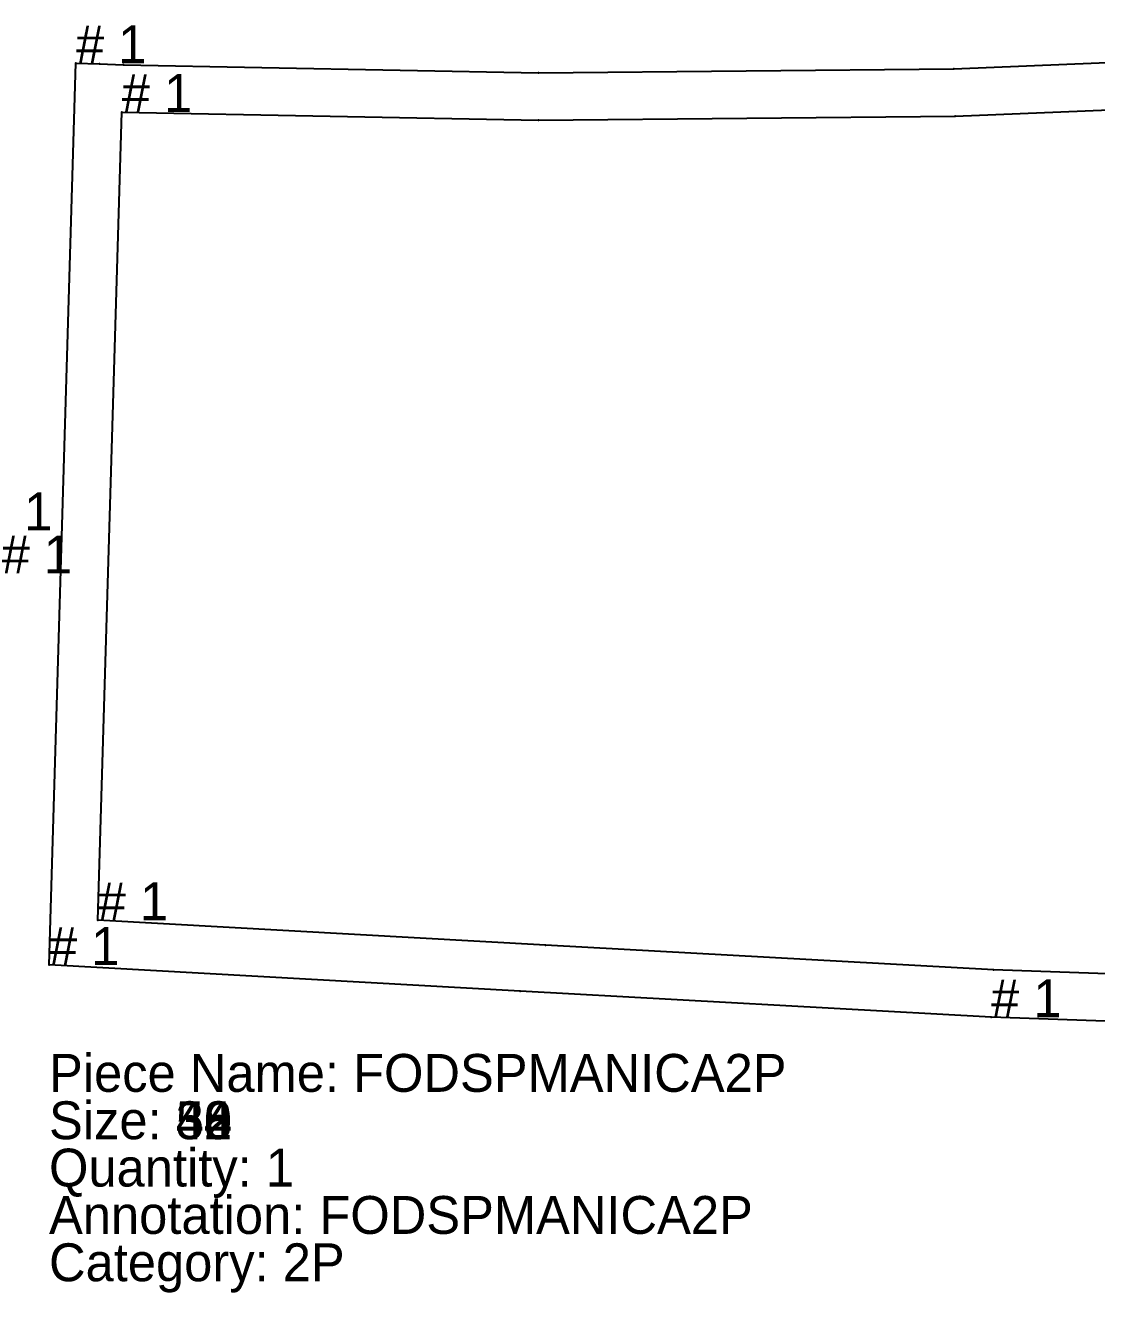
# Model space of a CAD drawing. Extents: x -10 to 11547, y -349 to 304.
# Drawn here: x 9690 to 9916.2, y -171 to 96.6 of the extents above; entities that cross this region are included whole.
import ezdxf

# ---------------------------------------------------------------- set-up
doc = ezdxf.new("R2010")
doc.units = 0

# ---------------------------------------------------------------- blocks, each defined once
blk = doc.blocks.new('FODFIANCODT2P-S_42')
at = {"layer": '1'}
for p in [(288.949, -10.051), (293.096, -19.151)]:
    blk.add_text('# 1', height=8, dxfattribs=at).set_placement(p)
at = {"layer": '2'}
for p in [(288.949, -10.051), (293.096, -19.151)]:
    blk.add_text('# 1', height=8, dxfattribs=at).set_placement(p)
blk = doc.blocks.new('FODSPMANICA2P-S_38')
at = {"layer": '1'}
blk.add_lwpolyline([(-10.2504, -115.2969), (-158.8113, -110.0869), (-158.8113, -110.0869), (-258.299, -104.5689), (-357.7868, -99.0509), (-352.0966, 91.406), (-347.093, 91.2505), (-342.0895, 91.095), (-254.3954, 89.3472), (-166.6873, 90.1957), (-89.94, 93.37)], dxfattribs=at)
at = {"layer": '14'}
blk.add_lwpolyline([(-10, -105.3), (-158.3, -100.1), (-252.9, -94.85), (-347.5, -89.6), (-342.4, 81.1), (-254.4066, 79.3462), (-166.4, 80.2), (-89.174, 83.3982)], dxfattribs=at)
at = {"layer": '2'}
for p in [(-352.0966, 91.406), (-347.093, 91.2505), (-342.0895, 91.095), (-166.6873, 90.1957), (-342.4, 81.1), (-166.4, 80.2), (-347.5, -89.6), (-252.9, -94.85), (-357.7868, -99.0509), (-158.3, -100.1), (-258.299, -104.5689), (-158.8113, -110.0869)]:
    blk.add_point(p, dxfattribs=at)
at = {"layer": '3'}
for p in [(-254.3954, 89.3472), (-254.4066, 79.3462), (-158.8113, -110.0869)]:
    blk.add_point(p, dxfattribs=at)
at = {"layer": '4'}
blk.add_point((-158.8113, -110.0869, 10), dxfattribs=at)
at = {"layer": '1'}
for s, p in [('Piece Name: FODSPMANICA2P', (-357.7868, -125.8457)), ('Size: 38', (-357.7868, -135.8457))]:
    blk.add_text(s, height=8, dxfattribs=at).set_placement(p)
blk = doc.blocks.new('FODSPMANICA2P-S_40')
at = {"layer": '1'}
blk.add_lwpolyline([(-10.2504, -115.2969), (-158.8113, -110.0869), (-158.8113, -110.0869), (-258.299, -104.5689), (-357.7868, -99.0509), (-352.0966, 91.406), (-347.093, 91.2505), (-342.0895, 91.095), (-254.3954, 89.3472), (-166.6873, 90.1957), (-89.94, 93.37)], dxfattribs=at)
at = {"layer": '14'}
blk.add_lwpolyline([(-10, -105.3), (-158.3, -100.1), (-252.9, -94.85), (-347.5, -89.6), (-342.4, 81.1), (-254.4066, 79.3462), (-166.4, 80.2), (-89.174, 83.3982)], dxfattribs=at)
at = {"layer": '2'}
for p in [(-352.0966, 91.406), (-347.093, 91.2505), (-342.0895, 91.095), (-166.6873, 90.1957), (-342.4, 81.1), (-166.4, 80.2), (-347.5, -89.6), (-252.9, -94.85), (-357.7868, -99.0509), (-158.3, -100.1), (-258.299, -104.5689), (-158.8113, -110.0869)]:
    blk.add_point(p, dxfattribs=at)
at = {"layer": '3'}
for p in [(-254.3954, 89.3472), (-254.4066, 79.3462), (-158.8113, -110.0869)]:
    blk.add_point(p, dxfattribs=at)
at = {"layer": '4'}
blk.add_point((-158.8113, -110.0869, 10), dxfattribs=at)
at = {"layer": '1'}
for s, p in [('Piece Name: FODSPMANICA2P', (-357.7868, -125.8457)), ('Size: 40', (-357.7868, -135.8457))]:
    blk.add_text(s, height=8, dxfattribs=at).set_placement(p)
blk = doc.blocks.new('FODSPMANICA2P-S_42')
at = {"layer": '1'}
blk.add_lwpolyline([(-10.25, -115.297), (-158.811, -110.087), (-158.8111, -110.087), (-258.299, -104.569), (-357.787, -99.051), (-352.097, 91.406), (-347.093, 91.251), (-342.089, 91.095), (-254.395, 89.347), (-166.687, 90.196), (-89.94, 93.37)], dxfattribs=at)
at = {"layer": '14'}
blk.add_lwpolyline([(-10, -105.3), (-158.3, -100.1), (-252.9, -94.85), (-347.5, -89.6), (-342.4, 81.1), (-254.407, 79.346), (-166.4, 80.2), (-89.174, 83.398)], dxfattribs=at)
at = {"layer": '2'}
for p in [(-352.097, 91.406), (-347.093, 91.251), (-342.089, 91.095), (-166.687, 90.196), (-342.4, 81.1), (-166.4, 80.2), (-347.5, -89.6), (-252.9, -94.85), (-357.787, -99.051), (-158.3, -100.1), (-258.299, -104.569), (-158.811, -110.087)]:
    blk.add_point(p, dxfattribs=at)
at = {"layer": '3'}
for p in [(-254.395, 89.347), (-254.407, 79.346), (-158.8111, -110.087)]:
    blk.add_point(p, dxfattribs=at)
at = {"layer": '4'}
blk.add_point((-158.8111, -110.087, 10), dxfattribs=at)
at = {"layer": '1'}
for s, p in [('# 1', (-352.097, 91.406)), ('# 1', (-357.787, -99.051)), ('# 1', (-158.8111, -110.087)), ('Piece Name: FODSPMANICA2P', (-357.7868, -125.8457)), ('Size: 42', (-357.7868, -135.8457)), ('Quantity: 1', (-357.7868, -145.8457)), ('Annotation: FODSPMANICA2P', (-357.7868, -155.8457)), ('Category: 2P', (-357.7868, -165.8457))]:
    blk.add_text(s, height=8, dxfattribs=at).set_placement(p)
at = {"layer": '14'}
for p in [(-342.4, 81.1), (-347.5, -89.6)]:
    blk.add_text('# 1', height=8, dxfattribs=at).set_placement(p)
at = {"layer": '2'}
for p in [(-352.097, 91.406), (-342.4, 81.1), (-347.5, -89.6), (-357.787, -99.051)]:
    blk.add_text('# 1', height=8, dxfattribs=at).set_placement(p)
at = {"layer": '3'}
blk.add_text('# 1', height=8, dxfattribs=at).set_placement((-158.8111, -110.087))
at = {"layer": '4'}
blk.add_text('# 1', height=8, dxfattribs=at).set_placement((-158.8111, -110.087))
blk = doc.blocks.new('FODSPMANICA2P-S_44')
at = {"layer": '1'}
blk.add_lwpolyline([(-10.2504, -115.2969), (-158.8113, -110.0869), (-158.8113, -110.0869), (-258.299, -104.5689), (-357.7868, -99.0509), (-352.0966, 91.406), (-347.093, 91.2505), (-342.0895, 91.095), (-254.3954, 89.3472), (-166.6873, 90.1957), (-89.94, 93.37)], dxfattribs=at)
at = {"layer": '14'}
blk.add_lwpolyline([(-10, -105.3), (-158.3, -100.1), (-252.9, -94.85), (-347.5, -89.6), (-342.4, 81.1), (-254.4066, 79.3462), (-166.4, 80.2), (-89.174, 83.3982)], dxfattribs=at)
at = {"layer": '2'}
for p in [(-352.0966, 91.406), (-347.093, 91.2505), (-342.0895, 91.095), (-166.6873, 90.1957), (-342.4, 81.1), (-166.4, 80.2), (-347.5, -89.6), (-252.9, -94.85), (-357.7868, -99.0509), (-158.3, -100.1), (-258.299, -104.5689), (-158.8113, -110.0869)]:
    blk.add_point(p, dxfattribs=at)
at = {"layer": '3'}
for p in [(-254.3954, 89.3472), (-254.4066, 79.3462), (-158.8113, -110.0869)]:
    blk.add_point(p, dxfattribs=at)
at = {"layer": '4'}
blk.add_point((-158.8113, -110.0869, 10), dxfattribs=at)
at = {"layer": '1'}
for s, p in [('Piece Name: FODSPMANICA2P', (-357.7868, -125.8457)), ('Size: 44', (-357.7868, -135.8457))]:
    blk.add_text(s, height=8, dxfattribs=at).set_placement(p)
blk = doc.blocks.new('FODSPMANICA2P-S_46')
at = {"layer": '1'}
blk.add_lwpolyline([(-10.2504, -115.2969), (-158.8113, -110.0869), (-158.8113, -110.0869), (-258.299, -104.5689), (-357.7868, -99.0509), (-352.0966, 91.406), (-347.093, 91.2505), (-342.0895, 91.095), (-254.3954, 89.3472), (-166.6873, 90.1957), (-89.94, 93.37)], dxfattribs=at)
at = {"layer": '14'}
blk.add_lwpolyline([(-10, -105.3), (-158.3, -100.1), (-252.9, -94.85), (-347.5, -89.6), (-342.4, 81.1), (-254.4066, 79.3462), (-166.4, 80.2), (-89.174, 83.3982)], dxfattribs=at)
at = {"layer": '2'}
for p in [(-352.0966, 91.406), (-347.093, 91.2505), (-342.0895, 91.095), (-166.6873, 90.1957), (-342.4, 81.1), (-166.4, 80.2), (-347.5, -89.6), (-252.9, -94.85), (-357.7868, -99.0509), (-158.3, -100.1), (-258.299, -104.5689), (-158.8113, -110.0869)]:
    blk.add_point(p, dxfattribs=at)
at = {"layer": '3'}
for p in [(-254.3954, 89.3472), (-254.4066, 79.3462), (-158.8113, -110.0869)]:
    blk.add_point(p, dxfattribs=at)
at = {"layer": '4'}
blk.add_point((-158.8113, -110.0869, 10), dxfattribs=at)
at = {"layer": '1'}
for s, p in [('Piece Name: FODSPMANICA2P', (-357.7868, -125.8457)), ('Size: 46', (-357.7868, -135.8457))]:
    blk.add_text(s, height=8, dxfattribs=at).set_placement(p)
blk = doc.blocks.new('FODSPMANICA2P-S_48')
at = {"layer": '1'}
blk.add_lwpolyline([(-10.2504, -115.2969), (-158.8113, -110.0869), (-158.8113, -110.0869), (-258.299, -104.5689), (-357.7868, -99.0509), (-352.0966, 91.406), (-347.093, 91.2505), (-342.0895, 91.095), (-254.3954, 89.3472), (-166.6873, 90.1957), (-89.94, 93.37)], dxfattribs=at)
at = {"layer": '14'}
blk.add_lwpolyline([(-10, -105.3), (-158.3, -100.1), (-252.9, -94.85), (-347.5, -89.6), (-342.4, 81.1), (-254.4066, 79.3462), (-166.4, 80.2), (-89.174, 83.3982)], dxfattribs=at)
at = {"layer": '2'}
for p in [(-352.0966, 91.406), (-347.093, 91.2505), (-342.0895, 91.095), (-166.6873, 90.1957), (-342.4, 81.1), (-166.4, 80.2), (-347.5, -89.6), (-252.9, -94.85), (-357.7868, -99.0509), (-158.3, -100.1), (-258.299, -104.5689), (-158.8113, -110.0869)]:
    blk.add_point(p, dxfattribs=at)
at = {"layer": '3'}
for p in [(-254.3954, 89.3472), (-254.4066, 79.3462), (-158.8113, -110.0869)]:
    blk.add_point(p, dxfattribs=at)
at = {"layer": '4'}
blk.add_point((-158.8113, -110.0869, 10), dxfattribs=at)
at = {"layer": '1'}
for s, p in [('Piece Name: FODSPMANICA2P', (-357.7868, -125.8457)), ('Size: 48', (-357.7868, -135.8457))]:
    blk.add_text(s, height=8, dxfattribs=at).set_placement(p)
blk = doc.blocks.new('FODSPMANICA2P-S_50')
at = {"layer": '1'}
blk.add_lwpolyline([(-10.2504, -115.2969), (-158.8113, -110.0869), (-158.8113, -110.0869), (-258.299, -104.5689), (-357.7868, -99.0509), (-352.0966, 91.406), (-347.093, 91.2505), (-342.0895, 91.095), (-254.3954, 89.3472), (-166.6873, 90.1957), (-89.94, 93.37)], dxfattribs=at)
at = {"layer": '14'}
blk.add_lwpolyline([(-10, -105.3), (-158.3, -100.1), (-252.9, -94.85), (-347.5, -89.6), (-342.4, 81.1), (-254.4066, 79.3462), (-166.4, 80.2), (-89.174, 83.3982)], dxfattribs=at)
at = {"layer": '2'}
for p in [(-352.0966, 91.406), (-347.093, 91.2505), (-342.0895, 91.095), (-166.6873, 90.1957), (-342.4, 81.1), (-166.4, 80.2), (-347.5, -89.6), (-252.9, -94.85), (-357.7868, -99.0509), (-158.3, -100.1), (-258.299, -104.5689), (-158.8113, -110.0869)]:
    blk.add_point(p, dxfattribs=at)
at = {"layer": '3'}
for p in [(-254.3954, 89.3472), (-254.4066, 79.3462), (-158.8113, -110.0869)]:
    blk.add_point(p, dxfattribs=at)
at = {"layer": '4'}
blk.add_point((-158.8113, -110.0869, 10), dxfattribs=at)
at = {"layer": '1'}
for s, p in [('Piece Name: FODSPMANICA2P', (-357.7868, -125.8457)), ('Size: 50', (-357.7868, -135.8457))]:
    blk.add_text(s, height=8, dxfattribs=at).set_placement(p)
blk = doc.blocks.new('FODSPMANICA2P-S_52')
at = {"layer": '1'}
blk.add_lwpolyline([(-10.2504, -115.2969), (-158.8113, -110.0869), (-158.8113, -110.0869), (-258.299, -104.5689), (-357.7868, -99.0509), (-352.0966, 91.406), (-347.093, 91.2505), (-342.0895, 91.095), (-254.3954, 89.3472), (-166.6873, 90.1957), (-89.94, 93.37)], dxfattribs=at)
at = {"layer": '14'}
blk.add_lwpolyline([(-10, -105.3), (-158.3, -100.1), (-252.9, -94.85), (-347.5, -89.6), (-342.4, 81.1), (-254.4066, 79.3462), (-166.4, 80.2), (-89.174, 83.3982)], dxfattribs=at)
at = {"layer": '2'}
for p in [(-352.0966, 91.406), (-347.093, 91.2505), (-342.0895, 91.095), (-166.6873, 90.1957), (-342.4, 81.1), (-166.4, 80.2), (-347.5, -89.6), (-252.9, -94.85), (-357.7868, -99.0509), (-158.3, -100.1), (-258.299, -104.5689), (-158.8113, -110.0869)]:
    blk.add_point(p, dxfattribs=at)
at = {"layer": '3'}
for p in [(-254.3954, 89.3472), (-254.4066, 79.3462), (-158.8113, -110.0869)]:
    blk.add_point(p, dxfattribs=at)
at = {"layer": '4'}
blk.add_point((-158.8113, -110.0869, 10), dxfattribs=at)
at = {"layer": '1'}
for s, p in [('Piece Name: FODSPMANICA2P', (-357.7868, -125.8457)), ('Size: 52', (-357.7868, -135.8457))]:
    blk.add_text(s, height=8, dxfattribs=at).set_placement(p)
blk = doc.blocks.new('FODSPMANICA2P-S_54')
at = {"layer": '1'}
blk.add_lwpolyline([(-10.2504, -115.2969), (-158.8113, -110.0869), (-158.8113, -110.0869), (-258.299, -104.5689), (-357.7868, -99.0509), (-352.0966, 91.406), (-347.093, 91.2505), (-342.0895, 91.095), (-254.3954, 89.3472), (-166.6873, 90.1957), (-89.94, 93.37)], dxfattribs=at)
at = {"layer": '14'}
blk.add_lwpolyline([(-10, -105.3), (-158.3, -100.1), (-252.9, -94.85), (-347.5, -89.6), (-342.4, 81.1), (-254.4066, 79.3462), (-166.4, 80.2), (-89.174, 83.3982)], dxfattribs=at)
at = {"layer": '2'}
for p in [(-352.0966, 91.406), (-347.093, 91.2505), (-342.0895, 91.095), (-166.6873, 90.1957), (-342.4, 81.1), (-166.4, 80.2), (-347.5, -89.6), (-252.9, -94.85), (-357.7868, -99.0509), (-158.3, -100.1), (-258.299, -104.5689), (-158.8113, -110.0869)]:
    blk.add_point(p, dxfattribs=at)
at = {"layer": '3'}
for p in [(-254.3954, 89.3472), (-254.4066, 79.3462), (-158.8113, -110.0869)]:
    blk.add_point(p, dxfattribs=at)
at = {"layer": '4'}
blk.add_point((-158.8113, -110.0869, 10), dxfattribs=at)
at = {"layer": '1'}
for s, p in [('Piece Name: FODSPMANICA2P', (-357.7868, -125.8457)), ('Size: 54', (-357.7868, -135.8457))]:
    blk.add_text(s, height=8, dxfattribs=at).set_placement(p)
blk = doc.blocks.new('FODSPMANICA2P-S_56')
at = {"layer": '1'}
blk.add_lwpolyline([(-10.2504, -115.2969), (-158.8113, -110.0869), (-158.8113, -110.0869), (-258.299, -104.5689), (-357.7868, -99.0509), (-352.0966, 91.406), (-347.093, 91.2505), (-342.0895, 91.095), (-254.3954, 89.3472), (-166.6873, 90.1957), (-89.94, 93.37)], dxfattribs=at)
at = {"layer": '14'}
blk.add_lwpolyline([(-10, -105.3), (-158.3, -100.1), (-252.9, -94.85), (-347.5, -89.6), (-342.4, 81.1), (-254.4066, 79.3462), (-166.4, 80.2), (-89.174, 83.3982)], dxfattribs=at)
at = {"layer": '2'}
for p in [(-352.0966, 91.406), (-347.093, 91.2505), (-342.0895, 91.095), (-166.6873, 90.1957), (-342.4, 81.1), (-166.4, 80.2), (-347.5, -89.6), (-252.9, -94.85), (-357.7868, -99.0509), (-158.3, -100.1), (-258.299, -104.5689), (-158.8113, -110.0869)]:
    blk.add_point(p, dxfattribs=at)
at = {"layer": '3'}
for p in [(-254.3954, 89.3472), (-254.4066, 79.3462), (-158.8113, -110.0869)]:
    blk.add_point(p, dxfattribs=at)
at = {"layer": '4'}
blk.add_point((-158.8113, -110.0869, 10), dxfattribs=at)
at = {"layer": '1'}
for s, p in [('Piece Name: FODSPMANICA2P', (-357.7868, -125.8457)), ('Size: 56', (-357.7868, -135.8457))]:
    blk.add_text(s, height=8, dxfattribs=at).set_placement(p)

msp = doc.modelspace()

# ---------------------------------------------------------------- block references
at = {"layer": '1'}
for name, p in [('FODSPMANICA2P-S_42', (10052.7539, -2.7904)), ('FODSPMANICA2P-S_38', (10052.7539, -2.7904)), ('FODSPMANICA2P-S_40', (10052.7539, -2.7904)), ('FODSPMANICA2P-S_44', (10052.7539, -2.7904)), ('FODSPMANICA2P-S_46', (10052.7539, -2.7904)), ('FODSPMANICA2P-S_48', (10052.7539, -2.7904)), ('FODSPMANICA2P-S_50', (10052.7539, -2.7904)), ('FODSPMANICA2P-S_52', (10052.7539, -2.7904)), ('FODSPMANICA2P-S_54', (10052.7539, -2.7904)), ('FODSPMANICA2P-S_56', (10052.7539, -2.7904)), ('FODFIANCODT2P-S_42', (9391.8701, 0.0005))]:
    msp.add_blockref(name, p, dxfattribs=at)

doc.saveas('drawing.dxf')
